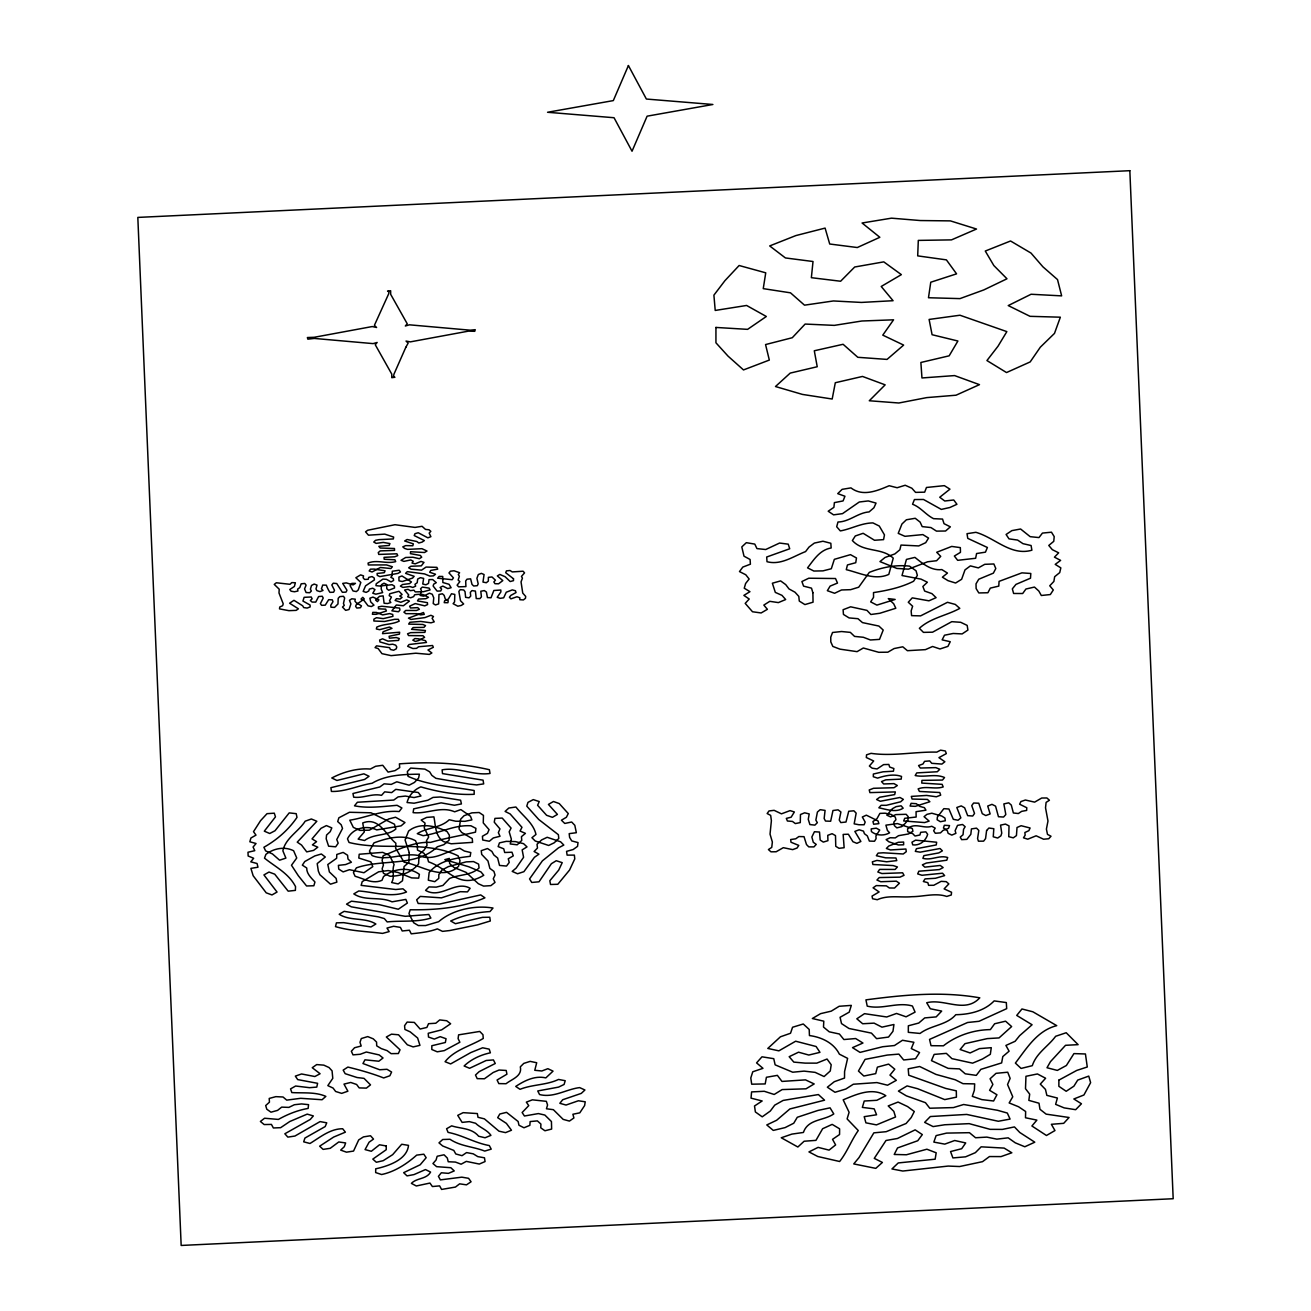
<?xml version="1.0" encoding="UTF-8"?>
<svg xmlns="http://www.w3.org/2000/svg" width="1311" height="1311" viewBox="0 0 1311 1311"><rect width="100%" height="100%" fill="white"/><g stroke="black" fill="none" stroke-linecap="round" stroke-linejoin="round"><path stroke-width="1.5" d="M715.937 327.439L715.937 342.794L728.08 356.166L743.501 369.931L769.328 360.066L765.558 344.564L792.286 337.714L805.118 324.063L834.304 325.374L861.901 320.998L893.561 319.818L882.778 335.141L903.64 345.088L887.039 359.411L857.804 357.297L843.104 344.285L814.295 350.774L817.228 366.736L790.222 373.094L775.473 386.532L802.43 394.414L832.19 399.019L835.304 382.73L862.491 376.437L885.154 384.844L869.291 400.756L898.854 403.001L926.746 397.61L956.047 395.201L979.464 384.647L954.588 375.585L921.961 377.961L920.879 362.475L949.164 355.822L957.899 341.007L932.088 334.715L929.106 319.442L959.963 315.23L1006.848 331.617L998.015 346.219L986.937 360.558L1006.52 372.553L1030.184 361.918L1040.328 347.186L1054.486 333.404L1060.353 317.196L1030.036 316.328L1008.241 305.578L1031.069 294.254L1061.648 295.876L1057.518 279.587L1042.917 266.821L1030.987 253.056L1010.552 240.995L985.282 251.04L993.836 265.543L1006.979 278.784L983.791 289.928L959.963 298.613L928.483 297.744L930.761 282.226L956.571 273.852L946.395 259.873L917.7 255.874L918.306 240.405L951.491 239.88L976.515 229.032L950.409 220.887L920.289 220.543L891.496 218.167L862.081 223.001L879.845 237.291L857.296 247.533L829.716 244.01L825.094 228.098L795.892 235.57L769.688 245.927L785.42 257.939L813.017 261.512L811.362 277.686L840.613 281.242L854.706 267.002L883.778 261.872L901.362 274.638L881.221 286.47L893.07 300.711L861.393 302.431L833.419 300.956L804.512 305.168L790.5 292.828L763.248 288.633L765.739 272.819L739.125 265.51L724.917 280.685L713.905 295.155L715.216 310.445L746.598 305.463L766.329 316.492L747.598 329.356L715.937 327.439M986.609 830.519L985.561 838.598L983.611 841.154L978.432 841.187L977.58 838.548L978.825 830.469L976.515 828.142L971.435 828.913L970.828 834.304L966.846 839.351L961.651 839.646L960.242 837.106L963.044 834.746L963.552 829.339L965.158 826.717L962.536 824.488L957.538 825.373L955.129 830.699L955.916 833.337L951.786 835.107L948.148 833.321L947.312 830.699L943.461 828.011L944.346 825.274L949.541 825.586L948.541 828.306L943.019 830.437L940.479 832.878L935.3 833.272L933.645 830.764L935.202 828.142L931.76 826.258C923.632 829.175 914.717 821.931 907.589 828.847L907.671 831.6L912.735 833.665L914.98 836.025L919.912 834.992L920.683 832.305L925.861 831.862L927.664 834.32C925.861 840.826 919.732 845.874 912.751 844.858L911.964 842.219L915.586 840.154L936.644 842.236L936.267 844.939L916.438 848.692L915.324 851.363L920.158 852.166L940.036 848.512L942.38 850.839L938.807 852.92L923.862 855.641L922.911 858.328C931.236 860.786 939.463 854.739 947.689 857.525L946.771 860.213L926.418 863.031L922.37 864.85L924.812 867.145L940.233 865.457L943.15 867.571L939.413 869.57L918.831 871.225L917.684 873.896L921.961 875.273L942.527 873.208L944.625 875.601L935.415 878.288L925.042 878.894L923.354 881.516L927.877 882.68L928.581 885.318L933.76 885.286L941.151 881.336L946.247 881.664L948.836 883.909L944.117 888.874L951.54 892.267L951.294 894.971L946.771 896.445C935.677 892.66 923.452 896.642 911.948 896.691C900.493 897.756 887.94 894.839 877.272 899.723L872.585 898.74L872.044 896.085L879.124 891.955L873.077 887.842L876.272 885.597L886.4 885.859L889.35 887.973L894.528 888.039L899.412 883.237L896.331 881.172L880.779 881.729L876.944 880.058L879.255 877.551L899.952 877.157L904.033 875.338L902.623 872.798L881.91 873.536L877.829 872.012L879.615 869.406L895.118 869.455L897.429 866.964L893.168 865.571L872.897 864.49L872.339 861.835L876.944 860.426L886.662 861.786L896.79 860.606L895.921 857.984L885.63 857.82L876.354 855.722L878.091 853.117L883.27 852.789L903.23 853.985L906.278 851.691L905.901 849.02L890.497 849.954L886.367 848.463L888.809 846.005L898.346 842.285L903.623 842.055L903.64 844.792L898.363 844.956L888.891 841.793L886.121 839.614L890.12 837.745L895.266 837.893L898.543 835.681L908.441 833.96L912.915 831.24L912.325 828.519L897.445 823.587L885.908 825.16L887.4 830.437L889.595 832.796C884.089 836.057 876.371 835.697 871.422 831.584L871.209 828.896L876.289 828.159L879.714 830.06L875.912 835.943L876.092 838.63L874.519 841.252L869.373 841.088L867.308 835.894L864.457 833.73L863.474 831.125L859.164 829.781L854.854 831.42L860.868 841.465L856.886 843.35L852.953 841.728L848.348 834.206L843.153 834.435L844.137 847.725L839.007 848.299L835.762 846.316L835.5 835.615L832.092 833.698L827.765 835.336L827.929 840.679L823.324 842.088L820.178 840.056L819.522 832.043L814.426 831.748L811.853 837.008L813.295 842.285L816.229 844.399L813.951 846.906L808.772 846.873L806.494 844.546L804.02 836.664L798.858 836.549L795.744 838.811L790.664 839.548L790.992 842.236L798.776 845.415L797.072 848.02L792.696 849.626L783.29 847.676L776.161 851.757L770.966 851.822L768.426 849.561L771.753 847.381L772.359 842.006L770.032 834.124L771.392 820.686L770.671 815.393L767.148 813.541L769 810.952L774.129 810.329L781.454 813.836L790.091 810.608L794.368 811.984L791.123 817.212L786.321 818.392L787.403 820.997L792.467 821.423L795.318 823.57L800.284 822.603L800.464 814.524L804.659 812.804L809.198 813.934L808.264 819.326L809.903 824.57L814.901 825.127L817.343 822.669L815.852 820.129L817.409 812.05L820.194 809.674L825.078 810.411L824.16 818.506L825.504 821.063L830.65 821.243L832.977 810.509L838.09 809.837L840.908 811.984L839.253 820.08L840.843 822.587L845.988 822.03L848.725 811.28L853.871 810.788L856.165 813.131L854.166 823.849L858.934 824.75L864.113 824.766L865.178 822.095L862.327 817.015L866.342 815.163L878.059 820.981L878.878 823.652L873.667 824.242L872.962 821.555L876.993 818.654L879.894 813.377L885.089 813.197L891.136 814.426L895.216 817.015L895.97 819.654L893.807 822.177L894.348 825.586L896.839 827.88L901.673 826.651L905.164 823.439L907.9 820.162L908.212 816.687L906.147 814.295L895.839 814.59L890.611 816.9L886.859 815.18L892.414 808.69L896.085 806.658L901.116 805.806L903.164 808.199C895.855 812.918 886.629 809.346 878.845 807.805L881.139 805.298L886.318 805.315L900.673 801.791L903.361 799.382L899.952 797.481L880.304 801.267L876.584 799.513L879.681 797.252L894.676 794.597L895.331 791.91L869.898 792.614L869.226 789.976L873.503 788.288L894.004 787.714L897.33 785.535L893.971 783.617L883.663 783.962L881.533 781.585L885.744 779.848L901.198 779.127L901.526 776.423C893.922 773.719 885.04 775.604 877.567 778.128L873.323 776.735L873.355 774.031L883.073 771.802L893.43 771.212L893.873 768.508L889.694 767.066L888.809 764.444L883.614 764.608L877.059 768.951L872.192 768.197L869.373 766.034L873.683 760.986L866.325 757.529L866.555 754.825L871.078 753.35C892.447 756.48 914.914 751.629 936.775 752.121L940.577 750.154L945.378 750.99L946.313 753.612L938.938 757.643L944.87 761.773L941.872 764.084L931.728 763.313L929.712 760.904L924.55 761.363L922.993 763.985L918.569 765.558L920.306 768.033L935.874 767.64L939.758 769.278L937.299 771.753L916.75 772.9L915.193 775.538C924.73 777.636 935.218 773.392 944.543 777.521L942.478 780.061L921.944 780.373L921.764 783.077L942.117 784.339L943.199 786.928C935.054 789.648 926.189 785.699 918.142 788.878L919.404 791.451L939.774 792.516L940.692 795.138L936.349 796.777L926.664 795.433L911.309 796.4L912.079 799.038L927.434 799.431L929.876 801.726L915.275 806.347L910.08 806.052L911.096 803.332L916.258 803.692L919.929 806.445L924.402 807.658L925.943 810.182L916.061 811.689L916.143 817.032L904.721 818.31L903.689 820.965L924.583 822.571L929.138 821.112L924.058 816.671L926.959 814.344L931.81 813.213L941.79 816.048L944.936 818.08L945.346 820.752L940.38 821.718L937.119 819.736L937.381 817.048L943.838 808.674L948.935 809.002L953.326 819.326L958.079 820.244L960.848 817.867L956.817 807.494L961.242 805.904L964.65 807.822L967.665 815.639L972.729 816.032L974.532 813.443L971.746 805.61L973.614 803.02L978.76 803.217L982.283 813.689L985.79 815.557L990.149 813.934L987.724 806.052L991.985 804.348L995.573 806.167L998.458 816.72L1003.554 817.048L1005.816 814.541L1003.849 803.922L1008.733 802.824L1011.289 805.069L1013.37 812.967L1018.352 813.541L1021.646 811.345L1026.644 810.427L1026.792 807.74L1019.63 804.217L1020.925 801.562L1025.382 800.021L1034.625 802.135L1041.704 798.022L1046.883 797.973L1049.423 800.234L1046.096 802.414L1045.523 807.789L1047.981 821.03L1046.407 829.093L1047.489 834.386L1051.012 836.238L1048.734 838.745L1043.572 839.22L1036.132 835.795L1027.742 839.204L1023.498 837.811L1025.153 835.205L1024.874 832.518L1028.873 830.666L1030.102 827.995L1021.122 825.717L1017.025 827.52L1016.435 835.599L1013.272 837.844L1008.749 836.68L1009.028 825.914L1005.471 824.078L1000.555 825.143L1001.751 833.124L1000.916 835.812L997.671 838.04L993.246 836.779L993.82 828.716L988.904 828.028L986.609 830.519M386.237 1145.961L386.221 1149.731L372.816 1159.104L376.355 1162.267L383.156 1160.694L392.661 1154.663L401.707 1144.257L408.508 1145.372C407.147 1159.776 388.072 1166.134 375.716 1168.806L375.667 1172.575L381.616 1174.525C394.644 1171.821 406.787 1163.939 416.669 1155.122L423.814 1154.204L426.157 1157.695L420.208 1164.758L403.657 1172.673L407.016 1175.885L413.997 1174.59L425.485 1169.576L430.582 1172.083C426.468 1179.458 416.734 1177.737 411.392 1183.374L416.308 1185.98L429.942 1183.063L432.384 1186.537L439.611 1185.881L441.594 1189.438L455.458 1187.061L459.637 1183.833L466.487 1184.849L471.075 1181.768L468.568 1178.31L461.816 1177.163L440.381 1179.884L438.431 1176.328L441.332 1172.771L448.411 1173.361L454.245 1170.92L450.837 1167.708L436.612 1166.659L432.958 1163.529L436.055 1160.006L437.169 1156.253L444.052 1154.794L447.313 1158.055L448.231 1161.759L455.425 1162.07L461.111 1164.201L466.306 1161.382L479.285 1164.053L485.054 1161.562L484.48 1157.81L477.778 1156.613L473.238 1153.827L466.569 1152.582L462.013 1155.679L455.786 1153.975L453.803 1150.419L442.692 1145.978L438.988 1142.864L442.725 1139.505L449.984 1139.275C460.571 1146.371 473.255 1146.584 484.742 1151.074L491.215 1149.141L489.314 1145.568C474.746 1142.946 462.537 1135.179 448.051 1132.376L446.592 1128.738L451.656 1125.854C460.833 1128.837 471.796 1127.919 478.63 1136.227L485.054 1137.768L490.937 1135.359C486.955 1129.672 480.301 1127.952 475.614 1123.265L469.322 1121.61L462.127 1122.396L457.736 1115.366L463.144 1112.662L477.335 1113.563L478.007 1117.3L484.398 1118.857L499.016 1131.196L505.554 1132.622L511.47 1130.229L506.39 1123.38L497.688 1117.693L499.802 1114.022L506.538 1112.351L518.14 1121.511L518.959 1125.231L523.974 1127.771L529.841 1125.346L530.152 1121.56L537.379 1120.889L540.902 1124.051L540.771 1127.837L544.934 1130.77L551.636 1129.066L551.439 1121.544L544.852 1115.055L538.379 1113.58L524.449 1116.005L522.139 1112.515L528.759 1105.615L526.334 1102.141L532.381 1099.831L546.359 1101.338L547.556 1105.009L546.458 1108.778L553.373 1109.68L563.173 1119.381L569.416 1121.085L573.907 1117.955L572.891 1114.252L579.79 1112.842L584.608 1105.583L585.23 1101.797L578.397 1100.765L566.024 1105.042L559.83 1103.305L562.714 1099.732L581.281 1093.39L584.935 1089.998L579.642 1087.606C566.221 1089.228 553.553 1098.176 539.558 1094.538L537.739 1090.965L558.568 1087.114L564.091 1084.459L565.205 1080.706L558.535 1079.445C546.474 1085.229 532.364 1084.361 520.025 1089.31L515.731 1086.426C524.613 1080.641 534.872 1075.381 545.835 1077.888L553.045 1071.136L547.867 1068.694L541.804 1070.989L534.773 1070.284L536.707 1062.746L530.152 1061.369L523.777 1063.401L520.32 1066.843C522.45 1076.315 511.732 1079.117 506.046 1083.722L498.819 1083.607L497.082 1080.002L506.915 1074.201L506.21 1070.464L499.065 1070.038L493.198 1072.48L484.431 1078.773L477.204 1078.642L475.5 1075.036L479.154 1071.644L495.263 1063.5L493.428 1059.927L486.184 1060.484L469.584 1068.285L464.11 1065.99C471.206 1059.206 480.727 1054.847 490.38 1052.815L489.216 1049.144L482.628 1047.784L470.796 1052.569L450.64 1063.926L445.068 1061.713C454.507 1049.734 470.796 1046.014 483.251 1038.459L482.956 1034.707L479.744 1031.446L458.604 1034.854L458.096 1038.623L459.866 1042.229L444.282 1050.619L437.251 1051.815L431.827 1049.505L431.827 1045.736L445.347 1042.491L446.051 1038.722L440.234 1036.673L434.334 1039.082L428.5 1037.05L428.238 1033.281L441.627 1029.872L450.64 1023.76L446.69 1020.745L439.726 1019.925L435.793 1023.235L428.533 1023.694L426.894 1027.431L420.126 1029.037L414.309 1022.416L407.131 1022.072L404.575 1025.694L404.902 1029.446L410.179 1031.855L417.619 1038.001L419.946 1045.359L413.129 1046.899L407.36 1044.801L398.544 1034.789L391.481 1034.166L386.335 1037.017L400.035 1049.8L398.38 1053.536L391.12 1053.651L387.122 1050.635L381.304 1048.603L376.699 1045.85L376.568 1042.081L373.258 1038.836L367.719 1036.591L361.279 1038.558L360.001 1042.311L361.197 1045.998L354.544 1047.751L351.364 1051.258L353.003 1054.863L360.23 1054.273L366.343 1052.012L379.174 1054.929L383.025 1057.993L378.83 1061.222L364.966 1059.829L362.967 1063.532L379.715 1069.76L386.974 1069.284L391.596 1072.037L389.859 1075.757L383.681 1077.953C372.095 1073.43 359.869 1070.005 347.89 1067.072L343.187 1070.12L345.17 1073.676L357.067 1077.527L364.016 1078.363L370.505 1084.869L366.392 1088.114L359.181 1087.901L356.608 1084.476L350.742 1082.46L343.99 1084.099L347.89 1091.211L341.663 1093.374L335.632 1091.473L333.06 1088.048L327.832 1085.623L332.781 1078.347L332.076 1070.874L329.045 1067.547L323.801 1065.138L316.705 1064.581L312.247 1067.711L320.097 1073.742L314.853 1076.528L301.563 1073.971L295.336 1076.118L297.695 1079.592L317.606 1083.312L316.77 1087.098L309.543 1087.688L295.614 1086.016L290.55 1088.9L291.829 1092.571C303.152 1093.276 315.246 1091.735 325.865 1096.389L322.064 1099.732L300.711 1098.307L286.716 1100.126L283.029 1096.996L275.851 1096.651L269.214 1098.438L269.443 1102.19L265.691 1105.55L266.805 1109.237L270.967 1112.187L277.571 1110.384L281.685 1107.123L288.879 1107.385L294.385 1104.731L301.563 1103.928L308.577 1104.665L308.118 1108.434C297.679 1110.204 287.47 1114.334 278.391 1119.43L264.576 1118.234L260.397 1121.462L264.166 1124.559L271.426 1124.412L273.376 1127.968L280.636 1127.689L289.797 1121.511L307.216 1114.121L313.345 1115.923L310.265 1119.447L284.848 1133.769L287.83 1137.112L294.926 1136.047L320.064 1121.593L326.75 1122.822L325.194 1126.559L304.922 1138.063L303.693 1141.832L309.986 1143.487C320.097 1137.276 330.306 1128.689 342.679 1128.755L345.383 1132.163L333.682 1137.047L319.655 1146.191L323.112 1149.386L330.208 1148.321L338.762 1141.963L345.629 1142.946L344.301 1146.699L340.68 1150.108L346.465 1152.172L353.544 1151.074L358.706 1139.915L363.458 1136.899L370.521 1135.752L373.504 1139.079L369.079 1142.225L365.064 1149.583L371.324 1151.271L379.502 1144.782L386.237 1145.961M409.278 852.756L408.819 862.441L404.067 866.538L402.493 880.763L398.167 883.925L391.628 882.549C395.168 876.944 391.563 870.34 394.103 864.621L389.531 855.395L382.648 852.363L359.214 854.248L358.788 858.033L370.898 861.868L372.766 866.637L363.95 872.733L349.431 869.701L343.138 871.897L338.762 869.095L338.402 865.358L345.547 864.572L351.397 862.228L347.989 859L347.579 855.247L343.154 852.412L336.796 854.477L336.648 858.263L327.799 864.539L329.389 871.962L336.14 878.403L336.861 882.139L330.487 884.188L319.9 874.732L318.344 871.094L317.196 863.605L325.292 857.017L321.359 854.002L314.837 855.919L304.791 861.524L302.349 865.145L306.725 867.997C306.528 873.814 311.363 878.009 314.951 881.992L313.853 885.761L306.577 885.974L298.351 875.764L291.484 865.244L296.745 858L293.615 850.757C284.651 846.185 273.688 848.364 265.904 854.362L264.511 858.148C275.605 867.128 288.535 873.159 295.532 886.597L295.385 890.382L288.174 891.169L274.72 874.175L269.001 872.044L263.937 874.929L277.047 892.054L271.983 894.938L266.231 892.84L253.154 875.732L250.909 868.374L257.972 867.21L257.071 863.507L250.778 861.835L253.646 858.263L248.156 856.001L247.992 852.248L254.776 850.675L253.072 847.053L256.055 843.514L249.844 841.777L250.909 838.008L255.989 835.123L253.515 831.666L260.561 820.67L267.018 813.672L274.278 813.181L275.474 816.868L264.314 831.174L269.722 833.501L275.031 830.732L289.207 812.886L296.204 813.672L296.991 817.392C288.387 829.961 276.834 839.974 263.904 847.267L265.625 850.888L272.459 853.936L279.587 860.196L285.896 858.099L282.881 850.855C285.356 838.286 298.515 831.649 305.184 821.194L311.363 818.982L316.836 821.276L297.253 842.154L301.53 845.038L306.725 851.871L313.591 850.397L317.803 847.185L312.395 844.858L316.557 841.646L312.034 838.893L321.015 828.323L326.406 825.586L331.814 827.913L330.225 831.649L326.57 835.041L326.193 838.811L328.602 846.185L335.682 846.808L338.189 843.186L336.763 839.532L342.532 828.421L341.171 824.75L337.697 821.571L338.877 817.802L349.431 812.279L370.997 812.787L394.447 824.193L395.84 829.027C386.991 836.385 373.897 833.386 364.589 840.515L358.132 839.106L364.294 832.01L362.737 822.947C379.092 816.507 385.729 834.96 395.873 843.235L395.611 848.151L404.083 862.212C421.667 865.26 442.594 881.254 458.555 866.342L460.03 860.672L458.113 855.854C424.453 839.581 384.238 851.314 349.037 842.481L347.481 838.827C352.725 828.126 366.343 824.799 376.716 829.896L401.068 825.864L404.984 822.538L395.529 817.228L388.793 818.933L369.325 830.191L359.968 830.404L353.331 827.388L349.791 820.194C366.556 817.556 381.829 809.985 399.15 811.558L401.903 807.969L397.069 805.315C382.976 806.462 368.522 808.592 354.494 805.823L357.395 802.25L393.759 800.054L398.134 796.891L405.345 796.072L414.03 797.563L420.962 795.99L418.307 792.516L395.791 789.353L391.678 792.598L384.68 791.844L381.534 795.351C372.226 793.171 363.278 798.465 353.691 797.186L352.954 793.499L379.764 786.993L384.139 783.831L391.219 784.404L396.823 781.798L409.13 785.191L414.44 782.438L418.635 777.964L419.389 774.195C403.559 774.326 385.778 775.03 372.144 783.241C358.477 785.387 345.317 791.926 331.421 791.434L330.896 787.682L364.638 779.422L369.063 776.276L363.884 773.834L336.927 780.471L331.798 777.98C343.22 771.982 357.362 767.935 370.341 769.065L375.601 766.279L382.73 765.28L388.089 772.097L394.988 770.639L399.708 767.607L399.396 763.854C429.566 761.609 459.637 762.871 489.38 769.721L490.035 773.457C474.058 775.883 458.211 766.886 442.118 769.852L442.495 773.605L483.087 780.16L483.677 783.896L476.548 784.928L469.567 784.142L435.891 778.324L431.827 775.342L429.647 771.818L424.911 769.115L410.687 768.082L407.344 771.556L408.032 776.341C428.435 785.568 452.098 786.567 474.172 790.533L474.172 794.302C456.441 795.22 437.923 791.828 420.831 786.895C414.227 789.501 408.704 795.613 407.049 802.529L414.096 803.217L427.828 800.234L433.023 797.416L440.299 796.99L460.603 800.202L461.423 803.922L454.442 805.249L441.102 802.856L413.686 808.854L413.112 812.64C427.025 814.229 440.906 805.806 454.671 811.804L460.849 809.592L470.485 816.245L471.894 819.899L464.979 821.309L455.72 821.227L449.231 819.752C440.512 828.191 427.009 827.356 417.291 833.665L423.142 835.681C439.693 833.435 453.885 824.635 470.96 825.799L475.926 828.372L475.5 832.141C460.554 835.697 445.511 838.139 430.532 842.399C413.719 841.564 398.151 849.757 383.156 855.706L382.124 860.491L383.418 865.08L382.14 868.767L383.451 873.29L390.006 876.24C400.92 876.223 411.539 872.503 418.57 863.9L419.143 854.444L424.158 850.02L427.025 845.366L426.501 840.679L428.697 837.024L424.256 827.864L425.059 823.111L421.159 820.063L426.665 817.409L433.908 816.868C435.678 825.438 434.99 835.943 443.511 841.564L451.213 843.792L472.599 842.367L472.239 838.614L461.603 832.403L459.047 828.945L460.653 819.195L464.045 815.721L471.894 812.853L479.17 812.509L483.464 815.393L483.267 822.915L489.069 829.634L487.479 833.354L482.432 836.254L482.71 840.007L489.347 841.269L493.297 837.958L500.015 836.271L498.344 832.649L499.966 828.913L494.247 822.177L494.935 818.392L502.211 818.064L511.077 828.093L509.176 831.797L511.356 839.122L510.225 843.956L517.173 844.808L521.762 840.433L521.434 836.664L525.432 833.37L520.057 831.027L521.975 827.323L510.143 813.951L505.096 811.411L508.815 808.035L515.928 807.002C522.728 815.917 533.511 823.128 535.97 834.451L531.938 837.729L535.216 840.99L548.654 845.464L554.176 842.809L558.797 838.466L558.371 834.697L538.739 819.49L526.776 806.15L527.972 802.381L533.266 799.612L539.231 801.545L537.608 805.282L546.589 815.295L552.423 817.327L557.421 814.41L548.44 804.413L553.455 801.496L559.256 803.577L568.269 813.557L566.385 817.261L561.436 820.211L564.762 823.455L571.662 822.013L574.808 825.291L576.348 832.714L569.187 833.649L569.613 837.401L571.743 840.925L578.02 842.58L577.545 846.365L573.153 849.528L566.565 851.363L567.106 855.116L574.365 855.116L574.775 858.869L569.564 870.045L557.798 884.286L550.522 884.483L549.833 880.746L558.715 870.111L562.222 862.654L556.257 860.721L551.39 863.703L539.001 881.811L531.758 882.45L529.562 878.927L542.377 860.868L558.519 847.84L563.812 845.054L560.584 841.777L547.179 837.287L541.623 839.925L537.018 844.284L537.477 848.053L534.101 851.511L538.936 854.166L534.429 857.296L523.892 871.684L517.55 873.765L512.191 871.389L516.141 868.095L523.581 857.296L522.155 849.872L527.006 846.89L523.581 843.678L515.469 841.613L506.259 841.351L499.458 842.875L498.147 846.611L503.752 848.807L504.686 852.511L511.962 852.216L513.273 855.87L508.275 858.771L509.225 862.474L506.505 866.063L499.507 865.424L497.639 858.017L493.837 854.952L491.871 851.413L487.512 848.545L481.235 850.675L481.711 854.428L487.971 860.983L489.872 868.39L493.919 871.373L495.05 875.06L493.28 878.796L495.017 882.401L490.871 885.646L483.595 886.089L478.318 883.696L466.093 872.356L453.95 867.489L449.64 863.523L449.329 858.426L444.822 859.655L468.896 866.8L480.924 871.897L483.759 875.273C459.014 890.169 449.591 869.209 428.533 861.835L427.517 858.033L423.781 853.15L417.472 850.069L417.357 845.284L415.521 840.728C402.756 833.78 386.778 838.204 373.946 842.907L369.44 851.068L372.111 855.575C388.711 862.327 406.59 850.118 423.6 857.066C436.907 859.524 447.657 850.577 459.8 848.299L464.389 851.036L470.796 852.56L470.157 856.329C455.687 858.017 438.808 860.557 429.139 872.569L428.32 880.205L434.793 881.664L438.792 878.386L438.824 874.65L441.922 870.062L448.362 866.62L466.208 861.868L473.533 861.573L478.613 864.129L479.056 867.997C470.764 875.748 459.243 874.322 449.509 878.485L442.921 885.449L436.219 887.137L428.992 886.924L425.583 890.382C440.807 899.412 455.343 879.91 470.141 888.284L467.47 891.89L460.259 891.693L441.43 897.855L420.274 896.413L416.685 899.821L418.16 903.476L439.709 904.033L480.711 894.921L484.939 897.838C461.456 907.933 435.613 910.113 410.196 909.768L408.983 913.554L411.244 918.192L413.719 922.797L418.356 925.55L425.633 925.55L438.661 921.699C452.524 909.572 475.123 905.016 493.018 908.031L489.986 911.571C476.663 912.309 462.685 915.373 450.705 920.994L455.409 923.698L482.497 917.356L489.773 917.241L490.314 920.994L477.368 924.91L449.689 930.548L442.495 931.367L437.333 928.876C428.959 931.99 420.143 932.826 411.228 933.825L409.425 930.236L402.215 930.974L400.396 927.385L393.611 926.271L386.991 928.073L389.17 931.597L382.55 933.399C367.129 931.4 350.889 931.154 335.501 926.615L336.419 922.846L343.695 922.649L370.947 926.959L375.88 924.009C364.933 917.126 350.086 921.322 339.205 914.275L344.154 911.342L378.142 916.815L384.32 918.569L387.171 921.928C401.559 920.388 416.701 922.502 430.877 918.044L428.844 914.504L405.279 916.307L351.299 906.819L346.546 904.131L351.463 901.181L379.125 904.623L398.298 909.244L407.377 903.05L405.853 899.412L392.038 901.837C380.043 896.2 365.163 901.427 353.806 893.905L358.755 890.972C374.487 892.103 391.415 898.068 406.525 891.988L402.985 888.809L395.758 889.513L361.131 885.367L362.229 881.615L378.65 871.799L388.105 870.57L397.905 872.454L411.621 877.895L418.651 878.157L419.389 874.355C408.59 866.358 393.693 868.57 383.533 876.567L381.993 880.304C372.799 884.417 363.852 878.698 355.101 876.272L353.429 872.634L356.412 867.849C382.353 858.721 416.308 867.161 437.35 846.775L443.937 844.628L449.067 840.22L449.378 835.238L447.067 831.567C435.449 825.783 419.586 822.079 408.606 831.059L405.083 839.99L409.278 852.756M1058.878 1080.117L1058.862 1086.311L1066.187 1091.276L1073.889 1086.196L1077.708 1080.1L1088.753 1076.102L1090.621 1082.657L1083.918 1094.996L1073.856 1098.979L1081.444 1103.764L1075.659 1109.696L1064.171 1107.893L1055.634 1104.354L1057.387 1098.028L1046.85 1095.373L1045.457 1089.392L1040.295 1084.099L1045.604 1078.248L1037.427 1073.955L1025.956 1076.298L1025.497 1088.704L1029.692 1094.144L1028.84 1100.371L1039 1103.223L1039.967 1109.286L1046.145 1114.137L1069.055 1117.496L1063.696 1123.33L1051.373 1124.297L1054.962 1130.557L1046.457 1135.49L1031.904 1125.985L1036.886 1120.118L1025.497 1117.759L1025.644 1111.499L1018.581 1106.763L1009.159 1102.944L1012.764 1096.783L1007.553 1084.541L1010.142 1078.379L1007.717 1072.218L996.032 1073.332L990.067 1078.789L992.886 1084.426L989.592 1090.31L996.934 1094.751L993.607 1100.994L981.808 1099.601L972.303 1096.34L974.352 1090.26L974.679 1083.886L963.011 1083.673L955.26 1079.772L935.988 1074.414L919.667 1066.515L908.195 1068.826L908.752 1075.217L945.69 1088.425L956.309 1090.85L956.424 1097.16L944.739 1099.601L917.651 1088.72L907.081 1085.918L898.412 1091.096L906.343 1095.849L925.468 1102.682L929.761 1108.221L953.458 1107.582L963.651 1104.501L997.376 1110.253L1007.323 1113.055L1010.076 1119.086L998.327 1121.266L966.748 1114.432L930.351 1116.53L924.648 1122.363L933.104 1126.591L944.789 1124.756L969.157 1123.642L990.133 1129.345L1002.358 1129.41L1014.452 1126.919L1019.761 1132.475L1034.789 1142.192L1024.809 1146.764L1015.288 1142.831L1008.175 1137.833L996.852 1139.144L986.822 1137.112L975.564 1137.751L969.435 1132.688L946.608 1133.097L936.103 1135.605L933.842 1142.094L944.772 1144.126L954.703 1140.504L965.715 1142.946L961.684 1148.715L950.557 1151.55L952.9 1157.924L965.584 1156.826L975.384 1152.648L981.152 1146.83L1004.128 1148.092L1011.83 1152.779L1001.014 1156.597L989.477 1156.548L982.529 1161.661L959.636 1166.528L948.197 1166.069L902.804 1171.034L891.955 1168.953L898.248 1162.939L935.153 1159.186L936.185 1152.795L926.893 1149.223L906.393 1154.762L894.217 1154.467L897.543 1147.944L917.749 1140.734L922.321 1134.589L915.16 1129.853L897.429 1138.489L886.007 1140.488L874.273 1158.367L882.401 1162.447L875.781 1168.363L853.74 1163.922L859.016 1157.597L873.847 1132.851L886.187 1131.688L906.098 1123.494L911.243 1117.513L914.291 1111.515L907.573 1106.566L898.068 1102.059L888.202 1105.927L893.807 1111.351L895.544 1116.988L876.469 1124.887L865.915 1122.839L864.195 1116.677L876.567 1114.776L874.191 1108.86L862.359 1107.402L864.244 1101.027L876.862 1100.29L885.843 1095.717C872.356 1086.966 856.444 1094.357 843.186 1099.831L849.102 1112.302L847.103 1118.922L858.263 1130.541C851.249 1140.455 847.25 1151.91 839.63 1161.497L817.769 1156.499L808.969 1151.91L818.097 1147.371L829.076 1150.124L835.615 1144.913L832.534 1139.341L839.564 1134.523L839.614 1128.82L832.174 1124.379L822.636 1128.722L815.95 1140.357L804.118 1141.242L797.858 1147.01L781.274 1137.768L791.926 1134.097L803.414 1132.458C807.969 1118.857 823.832 1120.872 833.78 1113.924L830.06 1107.844L817.982 1110.433L797.285 1117.283L793.745 1123.232L785.092 1127.607L773.277 1130.41L766.788 1124.936L776.636 1120.266L789.861 1108.959L824.57 1100.191L818.408 1094.554L783.159 1100.421L774.735 1105.14L770.294 1111.056L762.215 1116.825L755.382 1111.957L754.513 1105.992L762.15 1100.978L751.023 1098.143L751.596 1091.916L764.247 1091.276L774.178 1094.472L782.159 1089.572L806.003 1088.818L814.18 1083.935L805.478 1079.871L781.962 1081.428L777.39 1075.364L766.411 1077.281L765.198 1083.935L751.695 1084.197L750.793 1078.003L752.76 1071.775L762.986 1068.334L756.578 1062.877L761.97 1056.813L773.752 1058.682L775.129 1064.843L792.713 1072.218L804.053 1071.12L815.131 1072.365L824.095 1076.544L830.273 1070.972L831.207 1064.745L827.044 1059.026L816.786 1063.139L805.118 1063.123L793.827 1062.107L789.173 1056.699L798.546 1052.192L808.805 1055.044L819.965 1052.34L816.097 1046.506L795.662 1041.213L778.881 1050.848L767.804 1048.439L780.455 1036.788L790.517 1033.265L792.565 1027.25L803.266 1023.989L809.198 1029.446L809.444 1035.559C821.44 1037.116 833.78 1042.868 839.384 1054.159L847.611 1058.37L844.579 1071.579L844.513 1078.052L834.32 1081.69L827.356 1087.212L834.992 1092.276L845.792 1089.048L853.346 1084.23L876.928 1082.575L887.547 1085.213L896.347 1080.313L889.972 1075.102L894.79 1069.202L888.612 1064.106L877.37 1067.154L875.715 1073.627L863.834 1076.036L858.443 1071.038L865.08 1059.386L887.285 1055.06L898.871 1054.11L903.672 1059.96L915.537 1058.747L919.552 1052.569L911.292 1048.571L913.898 1042.278L902.492 1040.262L894.479 1045.523L882.664 1046.735L860.032 1052.389L852.494 1047.636L862.933 1043.032L855.673 1038.541L843.874 1039.541L839.401 1034.018L829.224 1031.806L823.488 1027.054L823.8 1021.187L812.361 1018.516L820.588 1013.649L831.223 1011.158L839.187 1006.274L851.314 1005.39L849.217 1012.141L840.072 1017.303L841.515 1023.596L848.971 1028.479L871.438 1033.117L876.6 1038.656L888.514 1037.067L892.955 1031.315L893.938 1024.497L881.959 1027.152L874.076 1023.137L862.671 1023.744L856.82 1018.794L864.523 1013.665L886.728 1016.975L896.544 1013.452L906.065 1016.812L915.078 1012.125L912.407 1006.012C897.543 1001.637 882.467 1009.831 867.226 1006.127L865.932 999.867C903.836 994.852 942.134 991.132 979.792 997.835C964.896 1013.96 944.313 998.13 926.697 1002.751L930.302 1008.749L941.691 1011.092L936.169 1016.894L924.73 1017.91L918.765 1023.039L908.343 1025.792L908.31 1032.331L920.043 1033.445C930.941 1025.12 946.624 1025.366 955.801 1014.698C969.452 1014.517 984.446 1011.076 994.148 1000.899L1006.324 1002.571L1006.684 1008.651L978.989 1021.302L967.584 1022.498L929.548 1039.41L931.023 1045.686L943.412 1045.817C956.538 1035.444 973.745 1029.807 990.379 1029.61L994.639 1023.76L1005.57 1021.187L1011.633 1026.562L999.031 1037.919L987.249 1038.623L964.962 1043.671L960.111 1049.505L970.124 1052.962L979.415 1048.62L991.28 1047.686L990.329 1054.306L982.447 1059.026L972.582 1063.155L951.933 1058.649L946.345 1053.372L934.137 1054.405L931.465 1060.632L948.197 1068.383L959.521 1068.891L965.224 1073.807L976.285 1075.381L980.857 1069.366L1001.637 1062.91L1002.8 1056.568L1009.093 1051.193L1005.914 1045.441L1015.107 1041.295L1019.63 1035.674L1032.085 1024.76L1016.73 1015.419L1021.957 1008.978L1032.871 1011.797L1056.732 1025.644C1037.214 1030.561 1026.677 1048.341 1015.386 1063.074L1021.089 1068.432L1032.298 1065.679C1036.313 1053.044 1048.292 1046.358 1055.65 1036.28L1066.204 1032.74L1078.117 1044.654L1065.532 1045.309L1050.439 1061.697L1046.997 1067.744L1057.338 1070.415L1066.384 1065.499L1073.938 1053.602L1085.442 1053.978L1087.278 1066.99L1076.773 1070.415L1058.878 1080.117M405.82 347.3L394.005 374.061L393.415 376.749L394.906 377.273L391.776 377.683L391.776 374.127L375.241 344.711L377.158 342.466L373.045 343.613L314.312 338.435L307.856 339.172L307.38 337.533L314.214 337.288L372.226 326.554L376.585 327.488L374.405 325.308L388.679 293.828L388.957 292.025L387.548 291.042L390.645 290.731L390.678 294.336L407.229 323.768L405.345 325.997L409.393 324.817L470.256 330.192L475.254 329.684L474.746 331.306L468.404 331.142L410.31 341.876L406.033 341.073L408.147 343.105L405.82 347.3M513.502 578.757L513.486 580.642L510.176 581.543L505.112 576.725L499.819 574.431L497.344 575.906L502.801 580.593L498.573 583.805L494.968 583.706L493.87 581.953L495.411 580.183L491.986 576.971L488.38 577.348L488.347 581.117L486.266 582.74L482.972 582.068L484.07 574.546L481.383 573.366L478.335 574.513L476.909 578.266L478.187 583.837L477.302 585.689L473.681 586.001L472.009 584.378L470.616 578.839L467.011 579.183L465.684 580.986L465.913 586.591L458.637 586.836L457.113 585.181L459.833 581.658L458.145 580.052L459.358 576.316L458.309 574.546L459.587 572.727L454.081 570.777L450.476 571.186L448.985 572.956L453.442 577.889L452.18 579.708L437.628 578.184L439.136 576.414L442.741 576.479L442.872 582.526L449.05 584.296L451.115 587.721L447.772 588.59L442.807 586.099L440.086 587.443L441.594 589.098L440.758 590.966L437.12 591.114L433.122 586.001L433.728 584.116L436.284 582.674L432.663 579.544L429.025 579.626L428.533 583.395L425.944 584.804L422.748 584.018L423.65 578.397L420.405 577.676L417.685 579.02L417.193 582.74L414.964 584.313L415.669 586.132L412.85 587.426L409.786 586.509L402.854 587.41L400.396 586.099L402.575 584.509L409.524 583.624L411.441 581.953L401.985 575.971L398.905 577.086L399.003 580.839L402.28 581.527L412.572 578.069L414.161 576.316L405.591 573.366L407.311 571.645L424.584 573.923L429.795 576.086L433.433 575.873L435.531 574.251L429.697 572.251L430.778 570.416L437.71 569.154L436.874 567.352L426.091 567.057L421.536 570.154L411.048 569.154L408.671 567.81L410.917 566.254L421.306 565.86L423.994 562.386L421.028 561.419L415.194 563.861L412.015 563.058L413.211 561.239L410.736 559.944L403.903 561.387L401.051 560.305L405.656 557.486L412.85 557.241L419.323 558.715L421.7 557.191L420.405 555.471L410.425 553.635L410.54 551.734L424.502 552.505L426.976 551.03L421.945 548.686L407.59 549.375L404.575 548.424L402.788 546.851L405.705 545.605L412.818 545.753L413.326 543.868L404.657 540.984L407.098 539.509L416.816 541.509L418.783 543.016L422.076 542.115L424.371 540.574L414.227 535.56L414.964 533.692L418.242 532.758L427.861 537.821L430.893 536.674L429.172 533.085L430.827 531.348L429.025 529.775L425.501 529.415L422.06 526.301L415.03 527.415L394.972 524.711L367.736 530.234L365.556 531.824L368.473 535.183L384.762 534.134L393.644 537.068L393.333 538.952L379.01 539.64L375.52 540.329L373.766 542.033L376.142 543.377L383.271 542.41L389.941 543.573L389.17 545.442L378.83 546.31L380.174 548.014L394.464 548.506L394.562 550.391L380.206 550.899L378.273 552.57L378.764 554.422L396.905 553.799L397.741 555.602L394.758 556.782L384.041 557.355L384.172 559.24L394.922 559.797L395.693 561.616C386.745 564.238 376.716 559.305 368.063 563.091L368.358 564.959L386.466 564.926L392.382 566.745L390.891 568.515L380.403 567.483L372.078 571.989L369.161 570.973L370.439 569.171L374.077 569.072L385.073 570.809L384.32 572.678L377.109 573.464L377.257 575.349L379.813 576.594L397.954 573.399L400.478 571.957L399.167 570.236L392.284 571.235L392.136 575.529L390.825 577.332L393.333 578.61L393.579 580.478L391.039 581.92L386.483 579.347L382.927 579.101L376.241 583.756L375.946 585.64L379.453 586.017L392.136 584.722L394.414 586.115L394.529 588L388.662 590.278L386.794 588.721L386.647 584.411L383.992 583.182L381.468 584.673L381.19 588.983L382.632 592.605L375.831 594.194L372.799 593.244L374.962 589.589L372.668 588.213L369.358 589.098L368.768 590.982L366.162 592.392L363.163 591.425L365.556 585.853L374.422 579.888L374.209 578.004L372.078 576.561L368.719 577.397L368.211 579.282L364.573 579.462L363.114 577.774L363.524 575.89L360.591 574.89L355.855 577.741L360.82 582.461L358.264 589.917L356.363 591.589L353.036 590.966L350.086 585.673L351.823 583.379L355.461 583.362L353.118 584.903L346.268 582.887L342.712 583.395L346.989 590.294L345.989 592.146L342.351 592.293L336.747 583.559L333.24 583.198L331.83 584.985L334.518 590.376L333.568 592.228L329.93 592.359L328.815 590.605A128.068 66.337 -2.8 0 1 326.341 585.181L322.735 585.067L321.441 588.803L323.014 590.442L319.999 591.605L316.951 590.671L315.984 588.901L317.016 585.132L314.181 584.05L311.526 585.443L310.396 589.196L311.33 590.999L309.691 592.736L306.102 592.539L304.545 588.901L306.102 585.165L304.791 583.444L301.186 583.821L299.793 587.574L297.613 589.147L297.925 591.015L294.5 591.769L291.091 591.212L289.78 589.508L294.369 586.476L295.385 582.772L291.812 582.592L290.01 584.296L276.342 582.772L274.261 584.395L279.21 589.196L278.997 592.965L283.225 603.83L282.619 605.715L279.751 606.993L279.505 608.878L288.879 610.664L296.155 610.369L298.416 608.812L289.584 603.224L293.959 600.323L302.71 605.813L303.71 607.583L307.151 608.075L310.15 606.911L310.084 605.026L302.939 601.061L304.119 597.324L311.215 596.997L312.116 598.799L310.33 600.504L312.116 602.077L315.738 602.11L318.606 596.554L322.227 596.259L323.243 598.045L320.392 603.601L321.605 605.338L325.243 605.158L328.668 599.684L332.273 599.832L332.994 601.651L330.749 605.321L330.962 607.206L334.534 607.419L337.976 603.978L338.189 598.34L339.811 596.603L343.433 596.276L344.662 598.013L343.466 603.552L344.285 605.371L342.499 607.075L345.645 610.352L349.021 609.517L350.906 603.929L349.463 600.323L351.774 598.783L355.265 599.176L354.888 601.077L356.313 602.765L361.459 605.879L360.443 607.73L356.838 608.058L355.576 606.321L356.428 604.453L364.294 598.996L362.77 597.341L361.017 599.061L364.196 600.717L368.08 605.846L371.357 606.534L373.979 605.125L370.702 601.88L369.882 598.209L372.947 597.079L378.895 599.848L377.47 601.634L375.618 600.077L379.551 596.292L383.156 595.882L384.107 603.273L387.663 603.535L390.842 602.503L389.514 600.799L391.415 597.079L389.22 595.653L389.744 593.768L398.97 591.294L402.116 594.506L399.773 596.03L402.067 597.423L400.019 599.061L396.528 598.652L395.086 600.438L400.805 602.273L406.754 599.914L409.409 601.11L403.378 605.764L396.381 604.994L391.874 610.844L398.528 611.762L399.97 609.976L399.56 608.107L381.845 606.256L378.371 606.927L378.518 608.812L385.647 609.156L386.384 610.975L376.11 614.318L372.422 614.285L372.783 612.368L376.454 612.45L382.681 614.908L389.646 613.581L392.726 614.482L392.939 616.35L383.238 618.645L376.503 617.71L373.914 619.12L373.864 621.004L384.5 621.48L394.709 619.316L398.331 619.333L399.2 621.135C392.333 624.577 383.976 623.741 376.798 627.084L376.355 628.969L379.616 629.69L389.547 627.051L391.973 628.362L383.107 631.771L382.517 633.655L399.642 632.213L399.413 634.114L389.105 636.294L389.433 638.162L396.25 637.539L399.249 638.506L398.56 640.391L387.958 641.145L382.55 638.818L379.633 640.047L379.944 641.915L389.121 644.619L392.726 644.209L395.693 645.192L396.774 646.946L396.233 648.83L393.611 650.24L390.383 649.469L389.613 647.667L376.519 645.848L375.061 647.634L378.125 648.552L381.976 653.665L391.12 655.631L415.784 653.206L429.352 654.402L431.876 652.96L427.96 649.977L433.335 647.323L432.564 645.504L418.668 646.749L416.521 648.355L412.899 648.535L407.639 646.29L409.081 644.52L426.485 642.456L425.452 640.686L418.488 638.834L414.931 638.555L412.818 640.178L415.341 641.44L418.651 640.538L424.6 637.343L422.978 635.72L408.557 635.573L407.557 633.787L410.605 632.656L424.879 632.377L425.436 630.493L411.572 629.329L413.096 627.559L423.977 627.363L425.534 625.609L422.781 624.462L408.671 624.102L409.835 622.266L420.7 621.43L431.008 622.823L434.236 621.84L432.106 618.317L433.482 616.514L430.909 615.285L424.895 617.612L410.933 619.431L408.475 618.136L423.502 612.532L424.272 614.384L420.651 614.892L416.751 613.695L405.886 613.679L403.919 612.155L405.705 610.451L416.439 610.5L419.373 609.287L417.75 607.649L410.507 607.976L409.638 606.174L415.226 603.568L424.764 605.862L427.566 604.568L427.419 602.683L417.504 600.897L418.586 599.061L425.846 598.717L428.468 597.308L422.863 594.506L418.225 594.358L414.637 594.752L413.67 596.603L410.671 597.783L407.688 596.8L408.721 594.948L404.591 590.032L408.032 589.311L410.376 590.671L413.948 590.179L415.226 591.9L423.469 591.703L430.09 589.901L429.156 588.115L422.306 587.082L420.552 588.803L421.405 590.605L420.241 595.456L423.502 596.161L429.467 593.195L432.286 594.276L433.761 597.882L433.22 603.552L435.465 604.961L438.628 603.912L438.972 594.489L442.413 593.768L444.15 595.358L445.281 599.029L448.247 600.799L447.903 602.716L444.216 602.65L444.658 600.717L448.329 599.094L451.476 593.768L454.802 594.424L454.556 601.896L453.114 603.683L457.818 606.206L461.243 605.436L463.652 603.945L460.505 600.733L458.866 591.441L460.227 589.639L463.75 589.983L465.044 591.703L465.618 597.341L469.059 597.832L470.715 596.095L470.321 592.343L471.96 590.605L475.401 591.081L476.254 598.586L479.875 598.635L481.416 596.866L480.809 591.261L484.283 590.573L486.414 592.031L487.43 597.587L491.019 597.767L493.854 590.491L500.835 590.032L500.868 591.916L497.197 597.324L500.114 598.34L503.67 597.816L506.259 592.228L512.29 589.901L515.436 590.737L516.026 592.572L510.831 595.407L509.422 597.193L510.913 598.848L516.993 596.767L519.861 597.816L519.811 599.701L523.384 599.93L525.482 598.308L525.695 596.423L522.745 593.08L521.041 581.887L522.433 578.184L521.467 576.398L524.547 572.891L523.089 571.219L512.224 571.924L510.045 570.498L506.439 570.875L505.718 572.743L513.502 578.757M812.886 592.769L813.049 602.191L804.905 604.584L799.284 601.077L798.809 596.39L795.023 592.228L788.993 588.918L785.731 584.624L780.619 580.904L772.376 583.215L775.309 592.392L781.979 595.358L785.666 599.537L778.357 602.601L769.786 601.323L763.838 605.092L767.394 609.32L761.134 612.958L752.514 611.762L745.205 603.388L749.22 599.012L743.861 595.391L749.958 591.671L744.255 588.213L745.615 583.493L749.138 579.02L745.779 574.759L739.486 571.58L742.829 567.073L750.4 564.189L750.105 559.486L744.009 556.192L741.797 546.916L746.336 542.672L754.792 544.098L756.955 548.604L765.722 549.522L779.57 543.049L788.239 544.163L789.714 548.768L766.689 557.011L767.017 561.714C781.028 565.402 793.155 556.388 805.577 551.587L809.002 547.097L814.36 543.082L822.947 541.23L830.83 543.278L831.158 547.982C819.883 549.817 813.852 559.748 807.56 567.86L813.852 571.039L822.947 570.875L831.305 568.745L834.337 559.338L850.478 554.651L856.476 557.978L855.739 562.714L847.447 564.943L846.283 569.662C859.983 572.973 875.043 580.707 888.809 574.398L893.25 558.158C881.893 547.195 863.49 552.849 852.379 540.542L855.296 535.97L863.146 533.298L874.503 540.263L883.565 539.624L884.466 534.888L879.288 526.055L872.946 522.909C861.13 523.056 851.495 528.907 840.318 530.922L836.68 526.727L837.991 522.007C849.43 521.827 857.853 512.732 869.078 511.929L873.913 507.767L876.043 503.096L868.259 500.933L859.295 501.998L842.498 513.65L833.567 514.846L828.191 511.224L833.894 507.341L834.386 502.621L843.088 500.933L844.939 496.246L837.729 493.641L842.121 489.347L850.954 487.889C862.736 496.967 877.206 490.806 889.186 485.725L897.15 487.741L905.18 485.25L911.85 488.216L915.57 492.379L924.665 492.166L926.467 487.479L944.346 485.644L949.951 489.15L939.741 497.246L944.756 500.999L953.736 499.983L956.932 504.293L949.869 507.504L941.314 509.405L923.501 499.475L914.423 499.557L912.554 504.243C920.715 507.275 925.73 514.731 933.563 518.664L942.543 519.074L944.035 523.679L950.36 526.842L945.559 531.021L936.48 531.119L930.957 527.563L922.19 526.612L920.109 522.089L915.225 518.287L906.409 519.762L901.935 524.023L898.232 533.364L904.951 536.314L922.862 534.593L928.549 538.084L925.713 542.672L918.732 545.933L901.018 545.065L899.854 549.784L894.872 553.914L885.007 557.486L879.943 561.6L896.871 568.433L908.425 569.171L927.614 561.78L936.595 560.715L940.724 556.372L936.71 552.275L951.72 546.425L960.34 547.621L960.471 552.341L954.359 556.044L957.669 560.321L975.646 558.273L976.58 553.537L985.446 552.16L987.396 547.49L967.764 538.362L967.01 533.692L975.876 532.315C994.787 537.674 1011.01 556.356 1031.888 550.194L1031.085 545.523L1022.99 543.672L1017.598 540.066L1008.995 538.854L1006.094 534.478L1011.863 530.627L1020.597 529.005L1030.184 536.674L1038.984 537.576L1042.442 533.085L1051.471 532.2L1054.208 536.609L1053.765 541.328L1048.784 545.458L1052.34 549.67L1058.665 552.832L1054.437 557.159L1060.632 560.387L1055.208 564.369L1060.828 567.876L1059.73 572.596L1054.667 576.693L1053.88 581.428L1049.75 585.771L1053.307 589.983L1050.324 594.555L1041.311 595.489L1038.836 591.048L1034.461 587.066L1025.939 589.016L1022.678 593.522L1013.616 593.473L1012.338 588.852L1015.959 584.395L1030.495 578.2L1030.807 573.481L1021.892 572.858L999.064 581.379L998.785 586.099L990.313 588.115L987.904 592.752L978.809 592.949L976.121 588.541L976.023 583.837L978.76 579.233L993.361 573.153L995.803 568.515L993.853 563.976L984.758 564.32L978.35 567.892L970.386 565.893L964.994 569.892L961.635 579.282L955.604 583.018L948.033 580.675L942.396 577.184L947.46 573.071L941.822 569.58C931.121 570.859 922.698 563.599 914.914 557.388L906.442 559.404L902.017 575.545L920.977 579.118L927.369 582.231L922.878 586.492L924.648 591.064L931.924 593.637L936.103 597.669L928.925 600.815L912.259 597.865L908.277 602.241L912.62 606.239L911.145 610.942L911.587 615.646L920.601 615.875L947.492 602.306L955.309 604.437L959.799 608.37C946.673 615.613 930.859 617.792 919.372 628.297L923.468 632.377L932.547 632.197L951.786 621.676L960.701 622.299L967.157 625.396L967.911 630.067L962.127 633.918L953.163 633.475L944.494 635.229L942.15 639.866L950.246 641.718L947.935 646.372L940.003 648.961L932.596 646.487L925.435 649.633L907.425 650.698L902.771 646.798L894.118 648.552L887.842 652.19L878.763 652.304L863.326 648.011L857.066 651.649L839.909 649.142L832.829 646.421L830.797 641.898L830.748 637.195L832.534 632.492L841.547 631.525L850.347 632.377L854.559 636.409L863.359 637.277L870.438 639.981L879.517 639.375L883.204 630.05L878.878 626.052L862.491 622.61L857.951 618.694L849.102 617.923L843.448 614.433L843.104 609.73L850.626 606.813L866.964 610.369L870.865 614.498L879.796 613.286L895.806 608.255L893.676 603.748L888.301 598.619L895.151 599.438L876.895 605.108L870.668 601.88L873.552 597.308L873.503 592.588C887.301 590.491 901.181 587.508 913.587 581.248L917.372 575.398L916.028 570.777L909.506 566.139C895.937 564.533 881.91 567.352 869.308 572.383L858.689 587.213L850.626 589.671L841.531 589.966L834.599 593.277L827.356 590.687L830.142 586.099L837.5 583.067L835.517 578.528L808.772 578.217L801.906 581.543L803.577 586.132L811.509 588.147L812.886 592.769M628.411 65.55L613.319 100.603L547.556 112.271L614.04 117.728L632.033 151.224L647.11 116.171L712.889 104.487L646.389 99.046L628.411 65.55M1129.836 170.692L137.819 217.413L181.164 1245.45L1173.181 1198.729L1129.836 170.692"/></g></svg>
